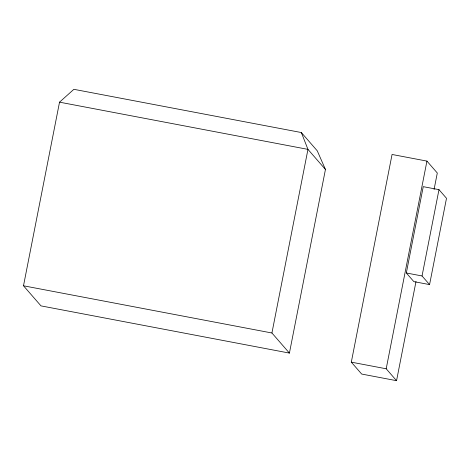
<?xml version="1.0" encoding="UTF-8"?>
<svg xmlns="http://www.w3.org/2000/svg" width="470" height="470" viewBox="0 0 470 470"><rect width="100%" height="100%" fill="white"/><g stroke="black" fill="none" stroke-linecap="round" stroke-linejoin="round"><path stroke-width="0.7" d="M23.5 285.789L59.526 102.166L73.872 89.318L301.34 132.54L317.274 150.846L325.446 169.464L289.42 353.088L40.99 305.882L23.5 285.789L271.93 332.995L289.42 353.088M271.93 332.995L307.956 149.372L301.34 132.54M416.009 281.512L396.551 380.682L361.677 374.055L351.313 362.153L392.062 154.471L426.936 161.098L437.3 173.001L434.057 189.528M396.551 380.682L386.193 368.78L426.936 161.098M406.321 272.976L423.253 186.661L438.98 189.651L446.5 198.293L429.568 284.603L413.841 281.618L406.321 272.976L422.042 275.966L429.568 284.603M422.042 275.966L438.98 189.651M59.526 102.166L307.956 149.372L325.446 169.464M351.313 362.153L386.193 368.78"/></g></svg>
